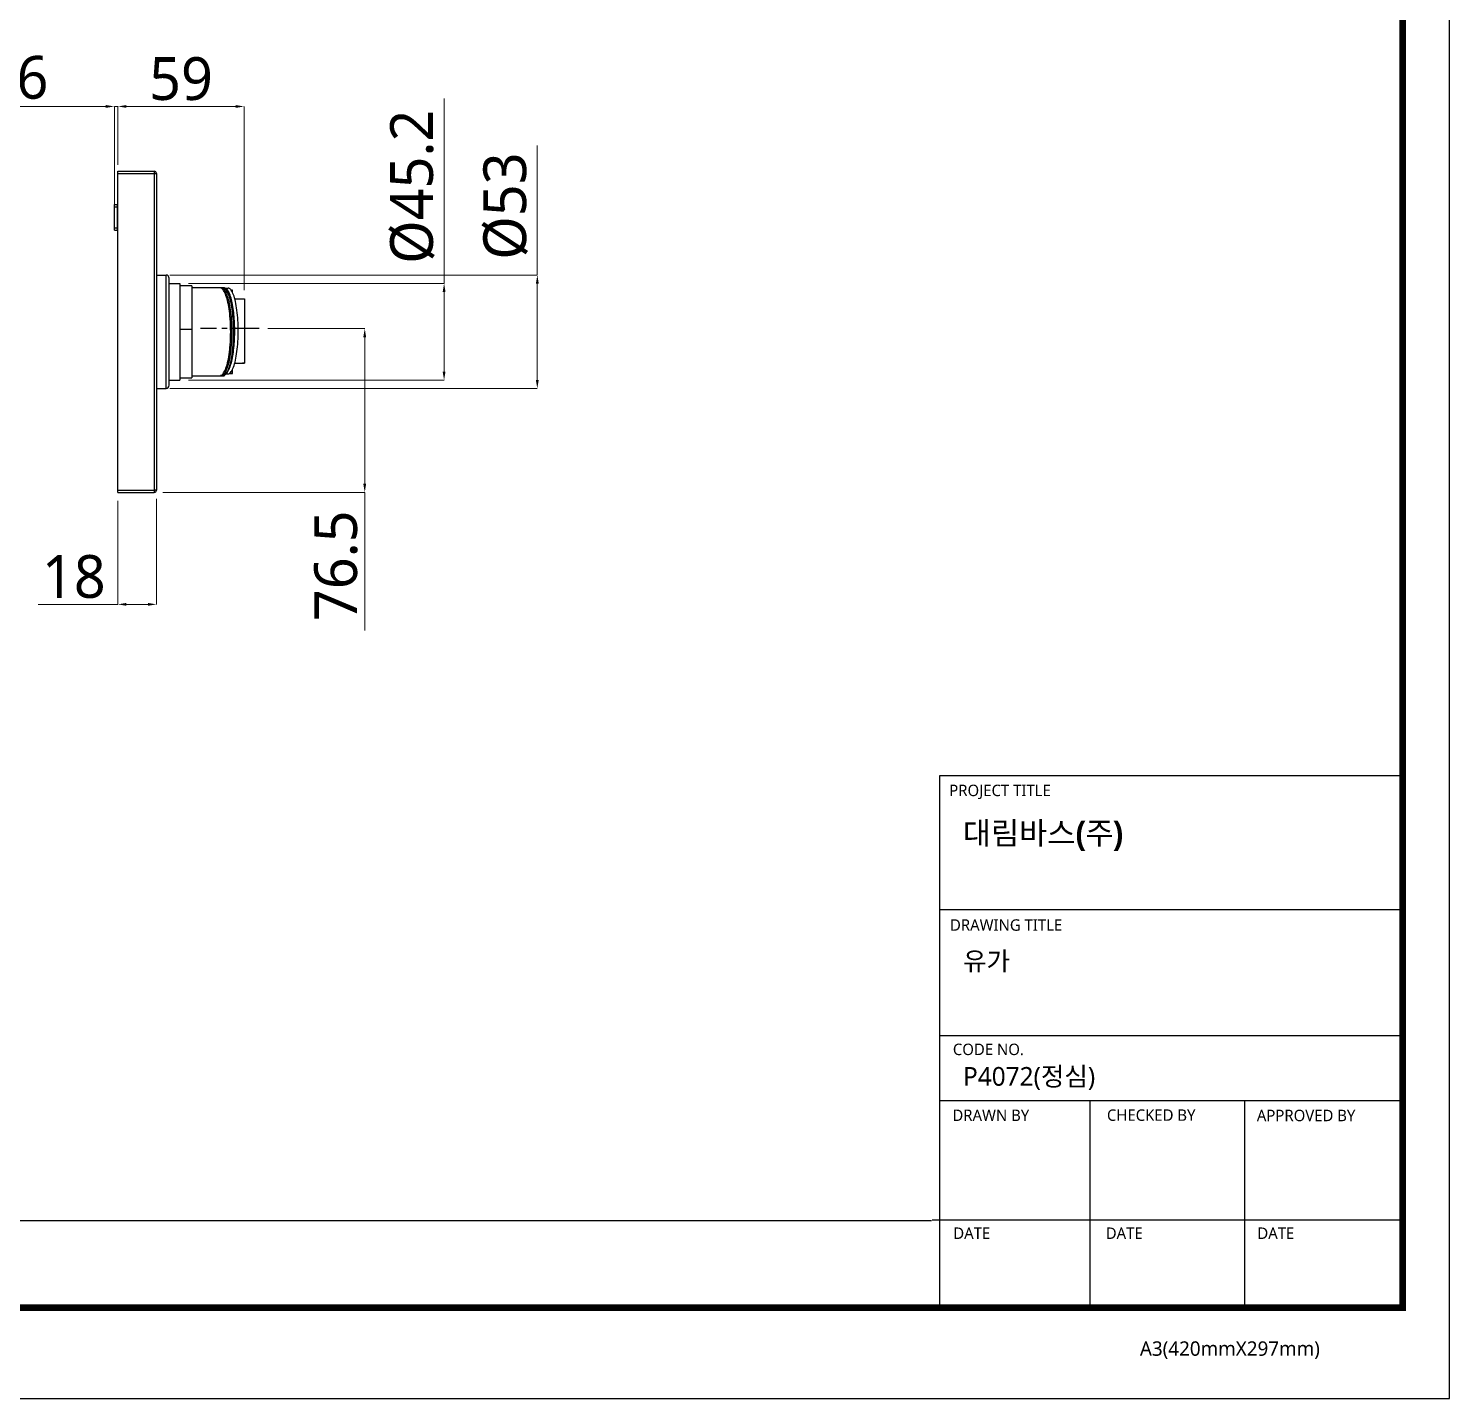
# Model space of a CAD drawing. Extents: x 0 to 1354, y 0 to 992.
# Drawn here: x 690 to 1354, y 0 to 640 of the extents above; entities that cross this region are included whole.
import ezdxf

# ---------------------------------------------------------------- set-up
doc = ezdxf.new("R2010")
doc.units = 0
doc.header["$LTSCALE"] = 10
doc.header["$MEASUREMENT"] = 0
doc.header["$PDMODE"] = 3
doc.header["$PDSIZE"] = -10
doc.linetypes.add('CENTER', pattern=[2, 1.25, -0.25, 0.25, -0.25])
doc.layers.get('0').update_dxf_attribs({"linetype": 'CONTINUOUS'})
doc.layers.get('DEFPOINTS').update_dxf_attribs({"linetype": 'CONTINUOUS'})
doc.layers.add('1', color=7, linetype='CONTINUOUS')
doc.layers.add('치수', color=7, linetype='CONTINUOUS', lineweight=25)
doc.styles.add('Daelim Dimension', font='NanumGothic.ttf')
doc.dimstyles.new('DEFAULT', dxfattribs={"dimscale": 2, "dimtxt": 2, "dimasz": 2, "dimexe": 0, "dimexo": 2, "dimgap": 1, "dimtad": 1, "dimdec": 1, "dimzin": 9, "dimdsep": 46, "dimtxsty": 'Daelim Dimension', "dimcen": 0.5, "dimclrd": 252, "dimclre": 252, "dimclrt": 3, "dimadec": 1, "dimazin": 0, "dimtfac": 1, "dimtdec": 1, "dimtix": 1, "dimtmove": 0, "dimatfit": 3, "dimfxl": 1, "dimtolj": 1, "dimtzin": 1, "dimlwd": 9, "dimlwe": 9, "dimarcsym": 0})

# ---------------------------------------------------------------- blocks, each defined once
blk = doc.blocks.new('*D23')
at = {"layer": 'DEFPOINTS', "color": 0, "transparency": 16777216}
for p in [(731.97, 423.32), (749.97, 424.32), (731.97, 370.99)]:
    blk.add_point(p, dxfattribs=at)
at = {"layer": '치수', "color": 5, "lineweight": 9, "transparency": 16777216}
for p, q in [((731.97, 419.32), (731.97, 370.99)), ((749.97, 420.32), (749.97, 370.99)), ((731.97, 370.99), (694.81, 370.99)), ((745.97, 370.99), (735.97, 370.99))]:
    blk.add_line(p, q, dxfattribs=at)
at = {"layer": '치수', "color": 5, "transparency": 16777216}
for points in [[(735.97, 371.66), (735.97, 370.32), (731.97, 370.99)], [(745.97, 371.66), (745.97, 370.32), (749.97, 370.99)]]:
    blk.add_solid(points, dxfattribs=at)
at = {"layer": '치수', "color": 7, "transparency": 16777216, "insert": (711.39, 383.88), "char_height": 20, "attachment_point": 5, "style": 'Daelim Dimension'}
blk.add_mtext('\\A1;18', dxfattribs=at)
blk = doc.blocks.new('*D19')
at = {"layer": 'DEFPOINTS', "color": 0, "transparency": 16777216}
for p in [(760.97, 520.92), (760.97, 475.72), (884.37, 475.72)]:
    blk.add_point(p, dxfattribs=at)
at = {"layer": '치수', "color": 5, "lineweight": 9, "transparency": 16777216}
for p, q in [((884.37, 520.92), (884.37, 607.23)), ((764.97, 520.92), (884.37, 520.92)), ((884.37, 479.72), (884.37, 516.92)), ((764.97, 475.72), (884.37, 475.72))]:
    blk.add_line(p, q, dxfattribs=at)
at = {"layer": '치수', "color": 5, "transparency": 16777216}
for points in [[(883.7, 516.92), (885.03, 516.92), (884.37, 520.92)], [(883.7, 479.72), (885.03, 479.72), (884.37, 475.72)]]:
    blk.add_solid(points, dxfattribs=at)
at = {"layer": '치수', "color": 7, "transparency": 16777216, "insert": (869.59, 566.07), "char_height": 20, "attachment_point": 5, "rotation": 90, "style": 'Daelim Dimension'}
blk.add_mtext('\\A1;%%C45.2', dxfattribs=at)
blk = doc.blocks.new('*D24')
at = {"layer": 'DEFPOINTS', "color": 0, "transparency": 16777216}
for p in [(731.97, 603.58), (731.97, 573.32), (790.97, 513.7)]:
    blk.add_point(p, dxfattribs=at)
at = {"layer": '치수', "color": 5, "lineweight": 9, "transparency": 16777216}
for p, q in [((731.97, 577.32), (731.97, 603.58)), ((786.97, 603.58), (735.97, 603.58)), ((790.97, 517.7), (790.97, 603.58))]:
    blk.add_line(p, q, dxfattribs=at)
at = {"layer": '치수', "color": 5, "transparency": 16777216}
for points in [[(735.97, 604.24), (735.97, 602.91), (731.97, 603.58)], [(786.97, 604.24), (786.97, 602.91), (790.97, 603.58)]]:
    blk.add_solid(points, dxfattribs=at)
at = {"layer": '치수', "color": 7, "transparency": 16777216, "insert": (761.47, 616.46), "char_height": 20, "attachment_point": 5, "style": 'Daelim Dimension'}
blk.add_mtext('\\A1;59', dxfattribs=at)
blk = doc.blocks.new('*D20')
at = {"layer": 'DEFPOINTS', "color": 0, "transparency": 16777216}
for p in [(798.01, 499.78), (748.97, 423.32), (847.3, 423.32)]:
    blk.add_point(p, dxfattribs=at)
at = {"layer": '치수', "color": 5, "lineweight": 9, "transparency": 16777216}
for p, q in [((802.01, 499.78), (847.3, 499.78)), ((847.3, 495.78), (847.3, 427.32)), ((752.97, 423.32), (847.3, 423.32)), ((847.3, 423.32), (847.3, 358.72))]:
    blk.add_line(p, q, dxfattribs=at)
at = {"layer": '치수', "color": 5, "transparency": 16777216}
for points in [[(846.63, 495.78), (847.96, 495.78), (847.3, 499.78)], [(846.63, 427.32), (847.96, 427.32), (847.3, 423.32)]]:
    blk.add_solid(points, dxfattribs=at)
at = {"layer": '치수', "color": 7, "transparency": 16777216, "insert": (833.89, 389.02), "char_height": 20, "attachment_point": 5, "rotation": 90, "style": 'Daelim Dimension'}
blk.add_mtext('\\A1;76.5', dxfattribs=at)
blk = doc.blocks.new('*D25')
at = {"layer": 'DEFPOINTS', "color": 0, "transparency": 16777216}
for p in [(731.97, 603.58), (731.97, 572.32), (730.34, 545.8)]:
    blk.add_point(p, dxfattribs=at)
at = {"layer": '치수', "color": 5, "lineweight": 9, "transparency": 16777216}
for p, q in [((726.34, 603.58), (660.27, 603.58)), ((730.34, 549.8), (730.34, 603.58)), ((731.97, 603.58), (730.34, 603.58)), ((731.97, 576.32), (731.97, 603.58)), ((735.97, 603.58), (739.97, 603.58))]:
    blk.add_line(p, q, dxfattribs=at)
at = {"layer": '치수', "color": 5, "transparency": 16777216}
for points in [[(726.34, 604.24), (726.34, 602.91), (730.34, 603.58)], [(735.97, 604.24), (735.97, 602.91), (731.97, 603.58)]]:
    blk.add_solid(points, dxfattribs=at)
at = {"layer": '치수', "color": 7, "transparency": 16777216, "insert": (681.13, 616.98), "char_height": 20, "attachment_point": 5, "style": 'Daelim Dimension'}
blk.add_mtext('\\A1;1.6', dxfattribs=at)
blk = doc.blocks.new('*D26')
at = {"layer": 'DEFPOINTS', "color": 0, "transparency": 16777216}
for p in [(752.22, 524.82), (927.92, 524.82), (752.22, 471.82)]:
    blk.add_point(p, dxfattribs=at)
at = {"layer": '치수', "color": 5, "lineweight": 9, "transparency": 16777216}
for p, q in [((927.92, 524.82), (927.92, 585.29)), ((756.22, 524.82), (927.92, 524.82)), ((927.92, 475.82), (927.92, 520.82)), ((756.22, 471.82), (927.92, 471.82))]:
    blk.add_line(p, q, dxfattribs=at)
at = {"layer": '치수', "color": 5, "transparency": 16777216}
for points in [[(927.25, 520.82), (928.58, 520.82), (927.92, 524.82)], [(927.25, 475.82), (928.58, 475.82), (927.92, 471.82)]]:
    blk.add_solid(points, dxfattribs=at)
at = {"layer": '치수', "color": 7, "transparency": 16777216, "insert": (913.14, 557.05), "char_height": 20, "attachment_point": 5, "rotation": 90, "style": 'Daelim Dimension'}
blk.add_mtext('\\A1;%%C53', dxfattribs=at)

msp = doc.modelspace()

# ---------------------------------------------------------------- linework, layer by layer
at = {"color": 5, "ltscale": 40}
for p, q in [((1332.17, 290.84), (1115.76, 290.84)), ((1332.17, 228.28), (1115.76, 228.28)), ((1332.17, 228.28), (1115.76, 228.28)), ((1332.17, 169.44), (1115.76, 169.44)), ((1332.17, 169.44), (1115.76, 169.44)), ((1332.17, 139.09), (1115.76, 139.09)), ((1332.17, 139.09), (1115.76, 139.09)), ((1186.06, 139.09), (1186.06, 42.48)), ((1258.2, 139.09), (1258.2, 42.48)), ((1332.17, 83.29), (1112.34, 83.29)), ((1332.17, 83.29), (1117.45, 83.29)), ((1332.17, 42.48), (1146.71, 42.48))]:
    msp.add_line(p, q, dxfattribs=at)
at = {"color": 5, "ltscale": 0.5}
msp.add_line((1115.76, 290.84), (1115.76, 41.17), dxfattribs=at)
at = {"color": 5}
msp.add_line((21.77, 83.13), (1112.08, 83.13), dxfattribs=at)
at = {"ltscale": 0.5}
msp.add_lwpolyline([(0, 0), (1354.08, 0), (1354.08, 992.16), (0, 992.16)], close=True, dxfattribs=at)
at = {"color": 5, "linetype": 'ByBlock', "lineweight": 200, "const_width": 3.12}
msp.add_lwpolyline([(21.77, 42.48), (1332.17, 42.48), (1332.17, 969.12), (21.77, 969.12)], close=True, dxfattribs=at)
at = {"layer": '1', "color": 7, "linetype": 'Continuous'}
for p, q in [((731.97, 572.32), (731.97, 573.32)), ((731.97, 573.32), (748.97, 573.32)), ((731.97, 572.32), (748.97, 572.32)), ((731.97, 424.32), (731.97, 572.32)), ((748.97, 573.32), (748.97, 572.32)), ((748.97, 572.32), (749.97, 572.32)), ((748.97, 572.32), (748.97, 424.32)), ((749.97, 572.32), (749.97, 424.32)), ((730.34, 556.7), (730.34, 557.7)), ((730.34, 557.7), (731.84, 557.7)), ((731.84, 556.7), (731.84, 557.7)), ((730.34, 546.8), (730.34, 556.7)), ((730.34, 556.7), (731.84, 556.7)), ((731.84, 546.8), (731.84, 556.7)), ((731.97, 553.25), (731.84, 553.25)), ((730.34, 545.8), (730.34, 546.8)), ((730.34, 546.8), (731.84, 546.8)), ((730.34, 545.8), (731.84, 545.8)), ((731.97, 550.25), (731.84, 550.25)), ((731.84, 545.8), (731.84, 546.8)), ((749.97, 524.82), (754.47, 524.82)), ((754.47, 471.82), (754.47, 524.82)), ((755.97, 473.32), (755.97, 523.32)), ((755.97, 520.92), (760.97, 520.92)), ((760.97, 520.92), (760.97, 475.72)), ((766.47, 519.82), (760.97, 519.82)), ((766.47, 519.82), (766.47, 499.38)), ((781.47, 518.82), (766.47, 518.82)), ((781.71, 518.79), (779.91, 518.79)), ((781.41, 518.82), (780.55, 518.82)), ((781.44, 518.28), (780.81, 518.28)), ((780.81, 518.28), (781.44, 518.28)), ((781.44, 518.28), (781.44, 518.28)), ((781.71, 518.79), (781.71, 518.23)), ((781.81, 518.71), (781.81, 518.2)), ((781.81, 518.71), (783.46, 518.71)), ((785.47, 516.84), (785.47, 517.81)), ((786.6, 513.71), (791.07, 513.7)), ((791.07, 513.7), (791.07, 483.7)), ((766.47, 499.38), (760.97, 499.38)), ((766.47, 499.38), (766.47, 476.82)), ((780.73, 478.29), (781.44, 478.29)), ((780.73, 478.29), (781.44, 478.29)), ((781.44, 478.29), (781.44, 478.29)), ((781.71, 478.34), (781.71, 477.84)), ((782.45, 478.71), (782.45, 478.71)), ((782.45, 478.71), (783.46, 478.71)), ((782.87, 478.71), (782.87, 478.71)), ((785.47, 478.81), (785.47, 480.41)), ((786.59, 483.71), (791.07, 483.7)), ((786.59, 483.7), (790.14, 483.7)), ((791.07, 483.7), (790.14, 483.7)), ((749.97, 471.82), (754.47, 471.82)), ((755.97, 475.72), (760.97, 475.72)), ((760.97, 476.82), (766.47, 476.82)), ((766.47, 477.82), (781.47, 477.82)), ((781.71, 477.84), (779.91, 477.84)), ((780.45, 477.82), (781.38, 477.82)), ((731.97, 423.32), (731.97, 424.32)), ((731.97, 424.32), (748.97, 424.32)), ((731.97, 423.32), (748.97, 423.32)), ((748.97, 424.32), (748.97, 423.32)), ((749.97, 424.32), (748.97, 424.32))]:
    msp.add_line(p, q, dxfattribs=at)
at = {"layer": '1', "color": 1, "linetype": 'CENTER'}
msp.add_line((798.01, 499.78), (770.57, 499.78), dxfattribs=at)
at = {"layer": '1', "color": 7, "linetype": 'Continuous'}
for points in [[(779.91, 477.84, 0), (780.21, 477.94, 0), (780.51, 478.12, 0), (780.81, 478.37, 0), (781.11, 478.69, 0), (781.39, 479.09, 0), (781.68, 479.55, 0), (781.95, 480.09, 0), (782.22, 480.7, 0), (782.47, 481.37, 0), (782.72, 482.1, 0), (782.96, 482.89, 0), (783.18, 483.74, 0), (783.39, 484.65, 0), (783.59, 485.6, 0), (783.77, 486.6, 0), (783.93, 487.65, 0), (784.08, 488.74, 0), (784.22, 489.86, 0), (784.34, 491.01, 0), (784.44, 492.19, 0), (784.52, 493.39, 0), (784.58, 494.61, 0), (784.63, 495.84, 0), (784.66, 497.08, 0), (784.67, 498.33, 0), (784.66, 499.58, 0), (784.63, 500.82, 0), (784.58, 502.05, 0), (784.52, 503.27, 0), (784.44, 504.47, 0), (784.34, 505.65, 0), (784.22, 506.8, 0), (784.08, 507.92, 0), (783.93, 509.01, 0), (783.77, 510.05, 0), (783.59, 511.05, 0), (783.39, 512.01, 0), (783.18, 512.91, 0), (782.96, 513.76, 0), (782.72, 514.55, 0), (782.47, 515.28, 0), (782.22, 515.95, 0), (781.95, 516.55, 0), (781.68, 517.09, 0), (781.39, 517.56, 0), (781.11, 517.95, 0), (780.81, 518.27, 0), (780.51, 518.52, 0), (780.21, 518.69, 0), (779.91, 518.79, 0)], [(781.55, 518.81, 0), (781.53, 518.81, 0), (781.51, 518.81, 0), (781.49, 518.81, 0), (781.47, 518.81, 0), (781.45, 518.81, 0), (781.43, 518.81, 0), (781.41, 518.81, 0), (781.39, 518.81, 0), (781.37, 518.81, 0), (781.35, 518.81, 0), (781.33, 518.81, 0), (781.31, 518.81, 0), (781.29, 518.81, 0), (781.27, 518.81, 0), (781.25, 518.81, 0), (781.23, 518.81, 0), (781.21, 518.81, 0), (781.19, 518.81, 0), (781.17, 518.81, 0), (781.15, 518.81, 0), (781.13, 518.81, 0), (781.11, 518.81, 0), (781.09, 518.82, 0), (781.07, 518.82, 0), (781.05, 518.82, 0), (781.03, 518.82, 0), (781.01, 518.82, 0), (780.99, 518.82, 0), (780.97, 518.82, 0), (780.95, 518.82, 0), (780.93, 518.82, 0), (780.91, 518.82, 0), (780.89, 518.82, 0), (780.87, 518.82, 0), (780.85, 518.82, 0), (780.83, 518.82, 0), (780.81, 518.82, 0), (780.79, 518.82, 0), (780.77, 518.82, 0), (780.75, 518.82, 0), (780.73, 518.82, 0), (780.71, 518.82, 0), (780.69, 518.82, 0), (780.67, 518.82, 0), (780.65, 518.82, 0), (780.63, 518.82, 0), (780.61, 518.82, 0), (780.59, 518.82, 0), (780.57, 518.82, 0), (780.55, 518.82, 0)], [(780.75, 478.3, 0), (781.03, 478.39, 0), (781.32, 478.56, 0), (781.6, 478.79, 0), (781.88, 479.1, 0), (782.15, 479.48, 0), (782.42, 479.92, 0), (782.68, 480.44, 0), (782.93, 481.02, 0), (783.18, 481.66, 0), (783.41, 482.37, 0), (783.64, 483.14, 0), (783.85, 483.96, 0), (784.05, 484.83, 0), (784.24, 485.75, 0), (784.41, 486.72, 0), (784.57, 487.73, 0), (784.71, 488.78, 0), (784.84, 489.87, 0), (784.96, 490.99, 0), (785.05, 492.13, 0), (785.13, 493.3, 0), (785.2, 494.48, 0), (785.24, 495.68, 0), (785.27, 496.89, 0), (785.28, 498.1, 0), (785.28, 499.32, 0), (785.25, 500.53, 0), (785.21, 501.73, 0), (785.16, 502.92, 0), (785.08, 504.09, 0), (784.99, 505.24, 0), (784.88, 506.37, 0), (784.76, 507.46, 0), (784.62, 508.52, 0), (784.46, 509.55, 0), (784.29, 510.53, 0), (784.11, 511.47, 0), (783.91, 512.36, 0), (783.71, 513.19, 0), (783.49, 513.97, 0), (783.25, 514.7, 0), (783.01, 515.36, 0), (782.76, 515.96, 0), (782.51, 516.5, 0), (782.24, 516.97, 0), (781.97, 517.36, 0), (781.69, 517.69, 0), (781.41, 517.95, 0), (781.13, 518.14, 0), (780.84, 518.25, 0)], [(781.55, 518.81, 0), (781.48, 518.82, 0), (781.41, 518.82, 0)], [(781.49, 518.28, 0), (781.49, 518.28, 0), (781.49, 518.28, 0), (781.49, 518.28, 0), (781.49, 518.28, 0), (781.49, 518.28, 0), (781.49, 518.28, 0), (781.49, 518.28, 0), (781.48, 518.28, 0), (781.48, 518.28, 0), (781.48, 518.28, 0), (781.48, 518.28, 0), (781.48, 518.28, 0), (781.48, 518.28, 0), (781.48, 518.28, 0), (781.48, 518.28, 0), (781.48, 518.28, 0), (781.48, 518.28, 0), (781.47, 518.28, 0), (781.47, 518.28, 0), (781.47, 518.28, 0), (781.47, 518.28, 0), (781.47, 518.28, 0), (781.47, 518.28, 0), (781.47, 518.28, 0), (781.47, 518.28, 0), (781.47, 518.28, 0), (781.47, 518.28, 0), (781.46, 518.28, 0), (781.46, 518.28, 0), (781.46, 518.28, 0), (781.46, 518.28, 0), (781.46, 518.28, 0), (781.46, 518.28, 0), (781.46, 518.28, 0), (781.46, 518.28, 0), (781.46, 518.28, 0), (781.46, 518.28, 0), (781.45, 518.28, 0), (781.45, 518.28, 0), (781.45, 518.28, 0), (781.45, 518.28, 0), (781.45, 518.28, 0), (781.45, 518.28, 0), (781.45, 518.28, 0), (781.45, 518.28, 0), (781.45, 518.28, 0), (781.45, 518.28, 0), (781.44, 518.28, 0), (781.44, 518.28, 0), (781.44, 518.28, 0)], [(781.44, 478.29, 0), (781.74, 478.36, 0), (782.03, 478.51, 0), (782.31, 478.73, 0), (782.6, 479.03, 0), (782.88, 479.4, 0), (783.15, 479.84, 0), (783.42, 480.35, 0), (783.68, 480.94, 0), (783.93, 481.58, 0), (784.17, 482.3, 0), (784.39, 483.07, 0), (784.61, 483.9, 0), (784.82, 484.78, 0), (785.01, 485.72, 0), (785.18, 486.71, 0), (785.35, 487.74, 0), (785.49, 488.81, 0), (785.62, 489.91, 0), (785.74, 491.05, 0), (785.84, 492.22, 0), (785.92, 493.4, 0), (785.98, 494.61, 0), (786.02, 495.83, 0), (786.05, 497.06, 0), (786.06, 498.3, 0), (786.05, 499.53, 0), (786.02, 500.76, 0), (785.98, 501.99, 0), (785.92, 503.19, 0), (785.84, 504.38, 0), (785.74, 505.55, 0), (785.62, 506.68, 0), (785.49, 507.79, 0), (785.35, 508.86, 0), (785.18, 509.89, 0), (785.01, 510.87, 0), (784.82, 511.81, 0), (784.61, 512.69, 0), (784.39, 513.52, 0), (784.17, 514.29, 0), (783.93, 515, 0), (783.68, 515.65, 0), (783.42, 516.23, 0), (783.15, 516.74, 0), (782.88, 517.18, 0), (782.6, 517.55, 0), (782.31, 517.84, 0), (782.03, 518.06, 0), (781.74, 518.21, 0), (781.44, 518.28, 0)], [(781.47, 518.82, 0), (781.6, 518.81, 0), (781.71, 518.79, 0)], [(785.97, 506.87, 0), (785.53, 509.96, 0), (784.96, 512.66, 0), (784.28, 514.89, 0), (783.7, 516.22, 0), (783.06, 517.25, 0), (782.34, 517.95, 0), (781.49, 518.28, 0)], [(781.81, 518.71, 0), (781.81, 518.71, 0), (781.8, 518.71, 0), (781.8, 518.71, 0), (781.8, 518.71, 0), (781.8, 518.71, 0), (781.8, 518.71, 0), (781.79, 518.71, 0), (781.79, 518.71, 0), (781.79, 518.71, 0), (781.79, 518.71, 0), (781.79, 518.71, 0), (781.78, 518.71, 0), (781.78, 518.71, 0), (781.78, 518.71, 0), (781.78, 518.71, 0), (781.78, 518.71, 0), (781.77, 518.71, 0), (781.77, 518.71, 0), (781.77, 518.71, 0), (781.77, 518.71, 0), (781.77, 518.71, 0), (781.76, 518.71, 0), (781.76, 518.71, 0), (781.76, 518.71, 0), (781.76, 518.71, 0), (781.76, 518.71, 0), (781.75, 518.71, 0), (781.75, 518.71, 0), (781.75, 518.71, 0), (781.75, 518.71, 0), (781.75, 518.71, 0), (781.74, 518.71, 0), (781.74, 518.71, 0), (781.74, 518.71, 0), (781.74, 518.71, 0), (781.74, 518.71, 0), (781.73, 518.71, 0), (781.73, 518.71, 0), (781.73, 518.71, 0), (781.73, 518.71, 0), (781.73, 518.71, 0), (781.72, 518.71, 0), (781.72, 518.71, 0), (781.72, 518.71, 0), (781.72, 518.71, 0), (781.72, 518.71, 0), (781.72, 518.71, 0), (781.71, 518.71, 0), (781.71, 518.71, 0), (781.71, 518.71, 0)], [(783.93, 480.84, 0), (784.16, 481.35, 0), (784.37, 481.9, 0), (784.58, 482.51, 0), (784.78, 483.16, 0), (784.98, 483.85, 0), (785.16, 484.59, 0), (785.33, 485.37, 0), (785.5, 486.18, 0), (785.65, 487.04, 0), (785.8, 487.92, 0), (785.93, 488.84, 0), (786.05, 489.78, 0), (786.15, 490.75, 0), (786.25, 491.75, 0), (786.33, 492.76, 0), (786.4, 493.79, 0), (786.46, 494.83, 0), (786.5, 495.89, 0), (786.53, 496.95, 0), (786.54, 498.02, 0), (786.55, 499.09, 0), (786.53, 500.16, 0), (786.51, 501.23, 0), (786.47, 502.28, 0), (786.42, 503.33, 0), (786.35, 504.37, 0), (786.28, 505.39, 0), (786.18, 506.38, 0), (786.08, 507.36, 0), (785.97, 508.31, 0), (785.84, 509.24, 0), (785.7, 510.13, 0), (785.55, 511, 0), (785.39, 511.82, 0), (785.22, 512.61, 0), (785.04, 513.36, 0), (784.85, 514.07, 0), (784.65, 514.73, 0), (784.44, 515.35, 0), (784.22, 515.92, 0), (784, 516.44, 0), (783.78, 516.91, 0), (783.54, 517.33, 0), (783.3, 517.69, 0), (783.06, 518, 0), (782.81, 518.26, 0), (782.56, 518.46, 0), (782.31, 518.6, 0), (782.06, 518.68, 0), (781.81, 518.71, 0)], [(783.46, 478.71, 0), (783.76, 478.75, 0), (784.05, 478.87, 0), (784.35, 479.07, 0), (784.64, 479.34, 0), (784.92, 479.69, 0), (785.2, 480.12, 0), (785.48, 480.62, 0), (785.74, 481.19, 0), (786, 481.83, 0), (786.24, 482.54, 0), (786.48, 483.31, 0), (786.7, 484.14, 0), (786.91, 485.03, 0), (787.11, 485.97, 0), (787.29, 486.97, 0), (787.46, 488.01, 0), (787.61, 489.09, 0), (787.75, 490.21, 0), (787.86, 491.36, 0), (787.97, 492.54, 0), (788.05, 493.75, 0), (788.11, 494.98, 0), (788.16, 496.22, 0), (788.19, 497.47, 0), (788.2, 498.73, 0), (788.19, 499.98, 0), (788.16, 501.23, 0), (788.11, 502.47, 0), (788.05, 503.7, 0), (787.97, 504.9, 0), (787.86, 506.09, 0), (787.75, 507.24, 0), (787.61, 508.36, 0), (787.46, 509.44, 0), (787.29, 510.48, 0), (787.11, 511.47, 0), (786.91, 512.41, 0), (786.7, 513.3, 0), (786.48, 514.13, 0), (786.24, 514.9, 0), (786, 515.6, 0), (785.74, 516.24, 0), (785.48, 516.81, 0), (785.2, 517.31, 0), (784.92, 517.74, 0), (784.64, 518.09, 0), (784.35, 518.36, 0), (784.05, 518.55, 0), (783.76, 518.67, 0), (783.46, 518.71, 0)], [(785.47, 517.81, 0), (785.46, 517.81, 0), (785.46, 517.81, 0), (785.46, 517.81, 0), (785.46, 517.81, 0), (785.46, 517.81, 0), (785.46, 517.81, 0), (785.45, 517.81, 0), (785.45, 517.81, 0), (785.45, 517.81, 0), (785.44, 517.81, 0), (785.44, 517.81, 0), (785.43, 517.81, 0), (785.42, 517.81, 0), (785.42, 517.81, 0), (785.41, 517.81, 0), (785.4, 517.81, 0), (785.39, 517.81, 0), (785.38, 517.81, 0), (785.38, 517.81, 0), (785.37, 517.81, 0), (785.36, 517.81, 0), (785.35, 517.81, 0), (785.33, 517.81, 0), (785.32, 517.81, 0), (785.31, 517.81, 0), (785.3, 517.81, 0), (785.29, 517.81, 0), (785.27, 517.81, 0), (785.26, 517.81, 0), (785.24, 517.81, 0), (785.23, 517.81, 0), (785.21, 517.81, 0), (785.2, 517.81, 0), (785.18, 517.81, 0), (785.17, 517.81, 0), (785.15, 517.81, 0), (785.13, 517.82, 0), (785.11, 517.82, 0), (785.09, 517.82, 0), (785.08, 517.82, 0), (785.06, 517.82, 0), (785.04, 517.82, 0), (785.02, 517.82, 0), (785, 517.82, 0), (784.97, 517.82, 0), (784.95, 517.82, 0), (784.93, 517.82, 0), (784.91, 517.82, 0), (784.89, 517.82, 0), (784.86, 517.82, 0)], [(784.04, 488.42, 0), (784.09, 488.74, 0), (784.13, 489.07, 0), (784.17, 489.4, 0), (784.21, 489.73, 0), (784.25, 490.06, 0), (784.28, 490.4, 0), (784.32, 490.74, 0), (784.35, 491.09, 0), (784.38, 491.44, 0), (784.41, 491.78, 0), (784.44, 492.14, 0), (784.47, 492.49, 0), (784.49, 492.85, 0), (784.52, 493.2, 0), (784.54, 493.56, 0), (784.56, 493.93, 0), (784.58, 494.29, 0), (784.6, 494.65, 0), (784.61, 495.02, 0), (784.63, 495.39, 0), (784.64, 495.76, 0), (784.65, 496.12, 0), (784.66, 496.49, 0), (784.67, 496.87, 0), (784.67, 497.24, 0), (784.68, 497.61, 0), (784.68, 497.98, 0), (784.68, 498.35, 0), (784.68, 498.72, 0), (784.68, 499.1, 0), (784.67, 499.47, 0), (784.66, 499.84, 0), (784.66, 500.21, 0), (784.65, 500.58, 0), (784.64, 500.95, 0), (784.62, 501.31, 0), (784.61, 501.68, 0), (784.59, 502.05, 0), (784.58, 502.41, 0), (784.56, 502.77, 0), (784.53, 503.13, 0), (784.51, 503.49, 0), (784.49, 503.85, 0), (784.46, 504.21, 0), (784.43, 504.56, 0), (784.41, 504.91, 0), (784.37, 505.26, 0), (784.34, 505.61, 0), (784.31, 505.95, 0), (784.27, 506.29, 0)], [(786.35, 494.79, 0), (786.36, 495.03, 0), (786.37, 495.27, 0), (786.38, 495.51, 0), (786.39, 495.75, 0), (786.4, 496, 0), (786.4, 496.24, 0), (786.41, 496.48, 0), (786.41, 496.73, 0), (786.42, 496.97, 0), (786.42, 497.22, 0), (786.42, 497.46, 0), (786.43, 497.71, 0), (786.43, 497.95, 0), (786.43, 498.2, 0), (786.43, 498.44, 0), (786.43, 498.69, 0), (786.43, 498.93, 0), (786.42, 499.18, 0), (786.42, 499.42, 0), (786.42, 499.67, 0), (786.41, 499.91, 0), (786.41, 500.15, 0), (786.4, 500.4, 0), (786.39, 500.64, 0), (786.39, 500.88, 0), (786.38, 501.13, 0), (786.37, 501.37, 0), (786.36, 501.61, 0), (786.35, 501.85, 0), (786.34, 502.09, 0), (786.33, 502.33, 0), (786.32, 502.57, 0), (786.3, 502.81, 0), (786.29, 503.05, 0), (786.27, 503.29, 0), (786.26, 503.52, 0), (786.24, 503.76, 0), (786.23, 503.99, 0), (786.21, 504.23, 0), (786.19, 504.46, 0), (786.17, 504.69, 0), (786.15, 504.92, 0), (786.13, 505.15, 0), (786.11, 505.38, 0), (786.09, 505.61, 0), (786.07, 505.84, 0), (786.05, 506.06, 0), (786.02, 506.29, 0), (786, 506.51, 0), (785.97, 506.73, 0)], [(781.5, 478.29, 0), (782.21, 478.54, 0), (782.83, 479.05, 0), (783.38, 479.79, 0), (784.13, 481.29, 0), (784.78, 483.26, 0), (785.35, 485.65, 0), (785.81, 488.4, 0), (786.15, 491.43, 0), (786.36, 494.66, 0)], [(781.44, 478.29, 0), (781.44, 478.29, 0), (781.44, 478.29, 0), (781.45, 478.29, 0), (781.45, 478.29, 0), (781.45, 478.29, 0), (781.45, 478.29, 0), (781.45, 478.29, 0), (781.45, 478.29, 0), (781.45, 478.29, 0), (781.45, 478.29, 0), (781.45, 478.29, 0), (781.46, 478.29, 0), (781.46, 478.29, 0), (781.46, 478.29, 0), (781.46, 478.29, 0), (781.46, 478.29, 0), (781.46, 478.29, 0), (781.46, 478.29, 0), (781.46, 478.29, 0), (781.46, 478.29, 0), (781.46, 478.29, 0), (781.47, 478.29, 0), (781.47, 478.29, 0), (781.47, 478.29, 0), (781.47, 478.29, 0), (781.47, 478.29, 0), (781.47, 478.29, 0), (781.47, 478.29, 0), (781.47, 478.29, 0), (781.47, 478.29, 0), (781.48, 478.29, 0), (781.48, 478.29, 0), (781.48, 478.29, 0), (781.48, 478.29, 0), (781.48, 478.29, 0), (781.48, 478.29, 0), (781.48, 478.29, 0), (781.48, 478.29, 0), (781.48, 478.29, 0), (781.48, 478.29, 0), (781.49, 478.29, 0), (781.49, 478.29, 0), (781.49, 478.29, 0), (781.49, 478.29, 0), (781.49, 478.29, 0), (781.49, 478.29, 0), (781.49, 478.29, 0), (781.49, 478.29, 0), (781.49, 478.29, 0), (781.5, 478.29, 0)], [(783.93, 478.81, 0), (784.04, 478.81, 0), (784.15, 478.81, 0), (784.25, 478.81, 0), (784.35, 478.81, 0), (784.45, 478.81, 0), (784.54, 478.81, 0), (784.63, 478.81, 0), (784.72, 478.81, 0), (784.8, 478.81, 0), (784.88, 478.81, 0), (784.95, 478.81, 0), (785.02, 478.81, 0), (785.08, 478.81, 0), (785.14, 478.81, 0), (785.2, 478.81, 0), (785.25, 478.81, 0), (785.29, 478.81, 0), (785.33, 478.81, 0), (785.37, 478.81, 0), (785.4, 478.81, 0), (785.42, 478.81, 0), (785.44, 478.81, 0), (785.45, 478.81, 0), (785.46, 478.81, 0), (785.47, 478.81, 0), (785.46, 478.81, 0), (785.46, 478.81, 0), (785.44, 478.81, 0), (785.42, 478.81, 0), (785.4, 478.81, 0), (785.37, 478.81, 0), (785.34, 478.81, 0), (785.3, 478.82, 0), (785.25, 478.82, 0), (785.2, 478.82, 0), (785.15, 478.82, 0), (785.09, 478.82, 0), (785.03, 478.82, 0), (784.96, 478.82, 0), (784.88, 478.82, 0), (784.81, 478.82, 0), (784.73, 478.82, 0), (784.64, 478.82, 0), (784.55, 478.82, 0), (784.46, 478.82, 0), (784.36, 478.82, 0), (784.26, 478.82, 0), (784.16, 478.82, 0), (784.05, 478.82, 0), (783.94, 478.82, 0)], [(783.94, 478.81, 0), (783.94, 478.81, 0), (783.94, 478.81, 0), (783.94, 478.81, 0), (783.95, 478.81, 0), (783.95, 478.81, 0), (783.95, 478.81, 0), (783.95, 478.81, 0), (783.95, 478.81, 0), (783.95, 478.81, 0), (783.96, 478.81, 0), (783.96, 478.81, 0), (783.96, 478.81, 0), (783.96, 478.81, 0), (783.96, 478.81, 0), (783.96, 478.81, 0), (783.96, 478.81, 0), (783.96, 478.81, 0), (783.96, 478.81, 0), (783.96, 478.81, 0), (783.96, 478.81, 0), (783.96, 478.81, 0), (783.96, 478.81, 0), (783.97, 478.81, 0), (783.97, 478.81, 0), (783.97, 478.81, 0), (783.97, 478.81, 0), (783.97, 478.81, 0), (783.96, 478.81, 0), (783.96, 478.81, 0), (783.96, 478.81, 0), (783.96, 478.81, 0), (783.96, 478.81, 0), (783.96, 478.81, 0), (783.96, 478.81, 0), (783.96, 478.81, 0), (783.96, 478.81, 0), (783.96, 478.81, 0), (783.96, 478.81, 0), (783.96, 478.81, 0), (783.96, 478.81, 0), (783.95, 478.81, 0), (783.95, 478.81, 0), (783.95, 478.81, 0), (783.95, 478.81, 0), (783.95, 478.81, 0), (783.95, 478.81, 0), (783.94, 478.81, 0), (783.94, 478.81, 0), (783.94, 478.81, 0), (783.94, 478.81, 0)], [(785.47, 480.41, 0), (785.47, 480.41, 0), (785.46, 480.41, 0), (785.46, 480.41, 0), (785.46, 480.41, 0), (785.46, 480.41, 0), (785.46, 480.41, 0), (785.46, 480.41, 0), (785.46, 480.41, 0), (785.46, 480.41, 0), (785.46, 480.41, 0), (785.46, 480.41, 0), (785.46, 480.41, 0), (785.46, 480.41, 0), (785.46, 480.41, 0), (785.46, 480.41, 0), (785.46, 480.41, 0), (785.45, 480.41, 0), (785.45, 480.41, 0), (785.45, 480.41, 0), (785.45, 480.41, 0), (785.45, 480.41, 0), (785.45, 480.41, 0), (785.45, 480.41, 0), (785.44, 480.41, 0), (785.44, 480.41, 0), (785.44, 480.41, 0), (785.44, 480.41, 0), (785.44, 480.41, 0), (785.43, 480.41, 0), (785.43, 480.41, 0), (785.43, 480.41, 0), (785.43, 480.41, 0), (785.42, 480.41, 0), (785.42, 480.41, 0), (785.42, 480.41, 0), (785.42, 480.41, 0), (785.41, 480.41, 0), (785.41, 480.41, 0), (785.41, 480.41, 0), (785.4, 480.41, 0), (785.4, 480.41, 0), (785.4, 480.41, 0), (785.39, 480.41, 0), (785.39, 480.41, 0), (785.39, 480.41, 0), (785.38, 480.41, 0), (785.38, 480.41, 0), (785.38, 480.41, 0), (785.37, 480.41, 0), (785.37, 480.41, 0)], [(780.45, 477.82, 0), (780.47, 477.82, 0), (780.5, 477.82, 0), (780.52, 477.82, 0), (780.54, 477.82, 0), (780.56, 477.82, 0), (780.58, 477.82, 0), (780.61, 477.82, 0), (780.63, 477.82, 0), (780.65, 477.82, 0), (780.67, 477.82, 0), (780.69, 477.82, 0), (780.72, 477.82, 0), (780.74, 477.82, 0), (780.76, 477.82, 0), (780.78, 477.82, 0), (780.8, 477.82, 0), (780.82, 477.82, 0), (780.85, 477.82, 0), (780.87, 477.82, 0), (780.89, 477.82, 0), (780.91, 477.82, 0), (780.93, 477.82, 0), (780.96, 477.82, 0), (780.98, 477.82, 0), (781, 477.82, 0), (781.02, 477.82, 0), (781.04, 477.82, 0), (781.07, 477.82, 0), (781.09, 477.82, 0), (781.11, 477.82, 0), (781.13, 477.82, 0), (781.15, 477.82, 0), (781.18, 477.82, 0), (781.2, 477.82, 0), (781.22, 477.82, 0), (781.24, 477.82, 0), (781.26, 477.82, 0), (781.29, 477.82, 0), (781.31, 477.82, 0), (781.33, 477.82, 0), (781.35, 477.82, 0), (781.37, 477.82, 0), (781.4, 477.82, 0), (781.42, 477.82, 0), (781.44, 477.82, 0), (781.46, 477.82, 0), (781.48, 477.82, 0), (781.5, 477.82, 0), (781.53, 477.82, 0), (781.55, 477.82, 0)], [(781.38, 477.82, 0), (781.49, 477.82, 0), (781.55, 477.82, 0)], [(781.71, 477.84, 0), (781.57, 477.82, 0), (781.47, 477.82, 0)]]:
    msp.add_polyline3d(points, dxfattribs=at)
for centre, radius, start, end in [((748.97, 572.32), 1, 0, 90), ((754.47, 523.32), 1.5, 0, 90), ((781.44, 517.78), 0.5, 83.99814, 89.98941), ((781.44, 478.79), 0.5, 269.98941, 276.35394), ((754.47, 473.32), 1.5, 270, 0), ((748.97, 424.32), 1, 270, 0)]:
    msp.add_arc(centre, radius, start, end, dxfattribs=at)

# ---------------------------------------------------------------- texts
at = {"color": 5, "ltscale": 40, "style": 'Daelim Dimension'}
for s, height, p in [('PROJECT TITLE', 5.3435, (1120.35, 281.42)), ('DRAWING TITLE', 5.3435, (1120.69, 218.53)), ('CODE NO.', 5.344, (1122.03, 160.45)), ('DRAWN BY', 5.344, (1121.82, 129.65)), ('CHECKED BY', 5.344, (1194.02, 129.74)), ('APPROVED BY', 5.3435, (1264.04, 129.57)), ('DATE', 5.344, (1122.24, 74.57)), ('DATE', 5.344, (1193.45, 74.57)), ('DATE', 5.344, (1264.28, 74.57)), ('A3(420mmX297mm)', 6.7441, (1209.42, 19.99))]:
    msp.add_text(s, height=height, dxfattribs=at).set_placement(p)
at = {"attachment_point": 1, "style": 'Daelim Dimension'}
for s, insert, char_height, width in [('\\pt52.37441;{\\C7;대림바스\\fPretendard Variable SemiBold|b0|i0|c129|p2;(\\fNanumGothic|b0|i0|c129|p50;주\\fPretendard Variable SemiBold|b0|i0|c129|p2;)}', (1126.7, 269.35), 10.47488, 168.3551), ('유가', (1126.79, 208.72), 8.745, 147.1623), ('P4072(정심)', (1126.79, 154.87), 8.745, 147.1623)]:
    msp.add_mtext(s, dxfattribs=dict(at, insert=insert, char_height=char_height, width=width))

# ---------------------------------------------------------------- dimensions: what is measured, and where the dimension line sits
at = {"layer": '치수', "color": 5}
for base, p1, p2, picture, middle in [((731.97, 603.58), (730.34, 545.8), (731.97, 572.32), '*D25', (681.13, 603.58)), ((731.97, 603.58), (790.97, 513.7), (731.97, 573.32), '*D24', (761.47, 603.58)), ((731.97, 370.99), (749.97, 424.32), (731.97, 423.32), '*D23', (711.39, 370.99))]:
    dim = msp.add_linear_dim(base=base, p1=p1, p2=p2, dimstyle='DEFAULT', override={"dimtxt": 10, "dimclrd": 5, "dimclre": 5, "dimclrt": 7}, dxfattribs=at)
    dim.commit()
    dim.dimension.update_dxf_attribs({"geometry": picture, "text_midpoint": middle, "dimtype": 160})
for base, p1, p2, picture, middle in [((884.37, 475.72), (760.97, 520.92), (760.97, 475.72), '*D19', (884.37, 566.07)), ((927.92, 524.82), (752.22, 471.82), (752.22, 524.82), '*D26', (927.92, 557.05))]:
    dim = msp.add_linear_dim(base=base, p1=p1, p2=p2, angle=90, text='%%C<>', dimstyle='DEFAULT', override={"dimtxt": 10, "dimclrd": 5, "dimclre": 5, "dimclrt": 7}, dxfattribs=at)
    dim.commit()
    dim.dimension.update_dxf_attribs({"geometry": picture, "text_midpoint": middle, "dimtype": 160})
dim = msp.add_linear_dim(base=(847.3, 423.32), p1=(798.01, 499.78), p2=(748.97, 423.32), angle=90, dimstyle='DEFAULT', override={"dimtxt": 10, "dimclrd": 5, "dimclre": 5, "dimclrt": 7}, dxfattribs=at)
dim.commit()
dim.dimension.update_dxf_attribs({"geometry": '*D20', "text_midpoint": (847.3, 389.02), "dimtype": 160})

doc.saveas('drawing.dxf')
